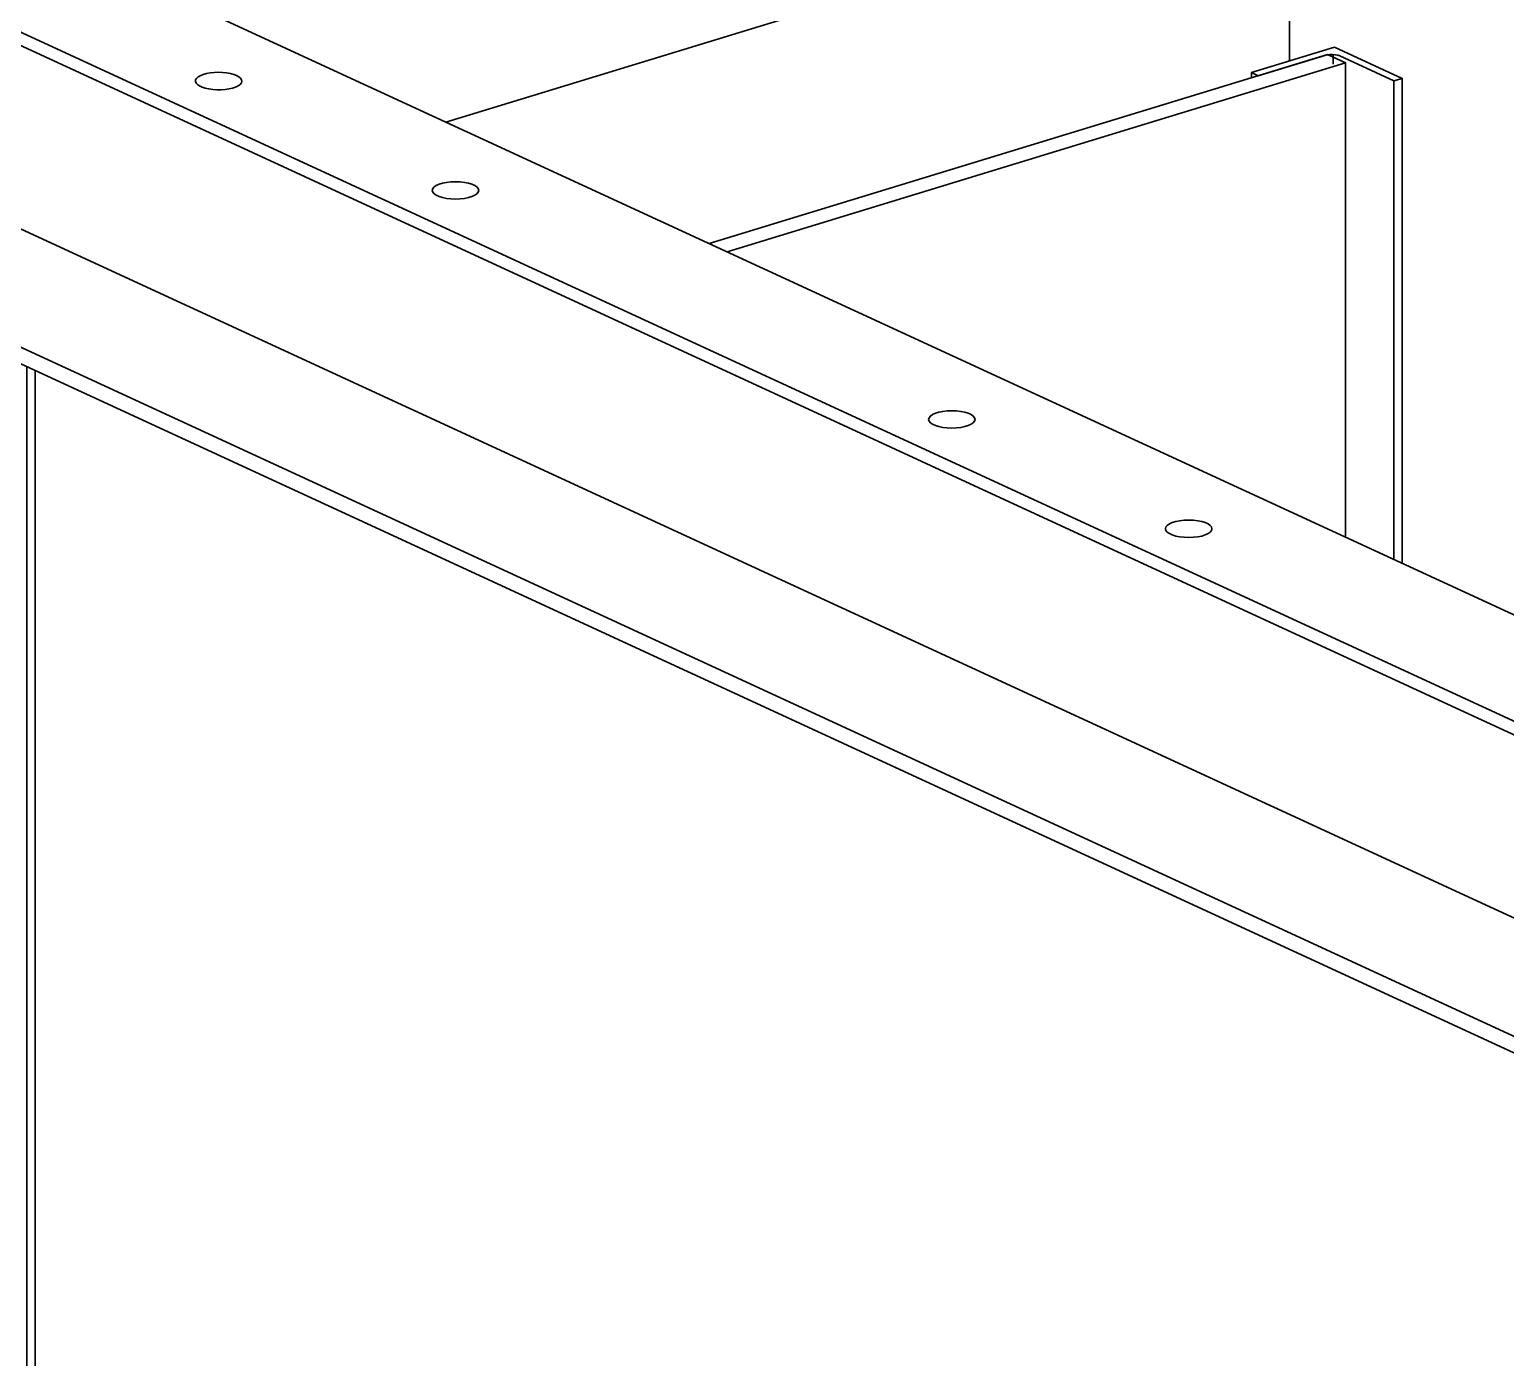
# Model space of a CAD drawing. Header units: millimetres. Extents: x -8400 to 8400, y -5940 to 5940.
# Drawn here: x 3929.8 to 4277.3, y 4292.5 to 4605 of the extents above; entities that cross this region are included whole.
import ezdxf

# ---------------------------------------------------------------- set-up
doc = ezdxf.new("R2010")
doc.units = ezdxf.units.MM
doc.layers.add('粗实线层', color=7, linetype='Continuous', lineweight=35)

msp = doc.modelspace()

# ---------------------------------------------------------------- linework, layer by layer
at = {"layer": '粗实线层', "linetype": 'Continuous', "lineweight": 35}
for points in [[(3358.493, 1285.787), (3358.493, 4866.968), (3391.124, 4876.938), (3444.236, 4852.438), (3440.497, 4851.295), (3444.236, 4852.438), (5462.492, 3921.43), (5515.604, 3896.93), (5482.974, 3886.961)], [(5481.115, 329.006), (5466.77, 335.623), (5466.247, 335.804), (5465.61, 335.924), (5464.909, 335.972), (5464.2, 335.944), (5463.541, 335.844), (5434.383, 329.462), (5433.724, 329.362), (5433.015, 329.334), (5432.314, 329.382), (5431.677, 329.501), (5431.154, 329.683), (5429.862, 330.279), (5429.862, 3911.461), (3411.605, 4842.468), (3411.605, 4840.57), (3411.713, 4839.838), (3412.025, 4839.252), (3412.506, 4838.877), (5429.848, 3908.291)], [(3458.919, 4774.384), (4426.231, 4328.169)], [(3415.693, 4770.394), (3413.26, 4769.195), (3412.732, 4768.841), (3412.27, 4768.338), (3411.911, 4767.727), (3411.683, 4767.055), (3411.605, 4766.379), (3411.605, 4764.481), (5429.862, 3833.473), (5429.862, 3835.371)], [(3412.133, 4768.137), (5430.389, 3837.129)], [(3926.18, 4630.113), (4253.019, 4729.973), (4253.019, 4651.986), (4027.882, 4583.199)], [(4226.463, 4643.833), (4226.463, 4597.557)], [(4094.066, 4552.669), (4239.665, 4597.154), (4235.416, 4599.114), (4089.817, 4554.628)], [(4236.721, 4599.117), (4236.721, 4596.882)], [(4217.507, 4594.864), (4217.507, 4593.639)], [(4239.665, 4485.51), (4239.665, 4597.154)], [(4251.061, 4592.898), (4251.061, 4480.252)], [(4253.019, 4593.495), (4253.019, 4479.348)], [(3929.221, 4525.704), (3929.221, 4228.446), (3929.155, 4227.821), (3928.959, 4227.197), (3928.648, 4226.617), (3928.243, 4226.121), (3927.77, 4225.743), (3927.264, 4225.509), (3916.169, 4222.119), (3916.169, 4219.779), (3931.179, 4224.365), (3931.179, 4524.802)]]:
    msp.add_lwpolyline(points, dxfattribs=at)
for points in [[(4237.086, 4600.845), (4217.507, 4594.864), (4219.101, 4594.129), (4234.763, 4598.914), (4235.324, 4599.044), (4235.956, 4599.115), (4236.615, 4599.122), (4237.256, 4599.065), (4237.836, 4598.947), (4238.315, 4598.777), (4251.061, 4592.898), (4253.019, 4593.495)], [(3978.609, 4594.175), (3979.157, 4593.87), (3979.552, 4593.533), (3979.779, 4593.175), (3979.833, 4592.807), (3979.711, 4592.442), (3979.417, 4592.091), (3978.961, 4591.765), (3978.357, 4591.475), (3977.625, 4591.23), (3976.789, 4591.038), (3975.874, 4590.905), (3974.911, 4590.836), (3973.931, 4590.832), (3972.964, 4590.894), (3972.043, 4591.02), (3971.196, 4591.206), (3970.452, 4591.446), (3969.833, 4591.731), (3969.359, 4592.053), (3969.047, 4592.402), (3968.906, 4592.766), (3968.94, 4593.134), (3969.149, 4593.494), (3969.525, 4593.834), (3970.057, 4594.143), (3970.728, 4594.411), (3971.515, 4594.631), (3972.395, 4594.794), (3973.337, 4594.896), (3974.313, 4594.932), (3975.29, 4594.903), (3976.238, 4594.808), (3977.125, 4594.652), (3977.924, 4594.439)]]:
    msp.add_lwpolyline(points, close=True, dxfattribs=at)
for centre, major_axis, ratio in [((4030.135, 4567.154), (-5.459, 0), 0.3754265), ((4146.981, 4513.253), (5.46, 0), 0.375431), ((4202.749, 4487.528), (5.481, 0), 0.375399)]:
    msp.add_ellipse(centre, major_axis=major_axis, ratio=ratio, dxfattribs=at)

doc.saveas('drawing.dxf')
